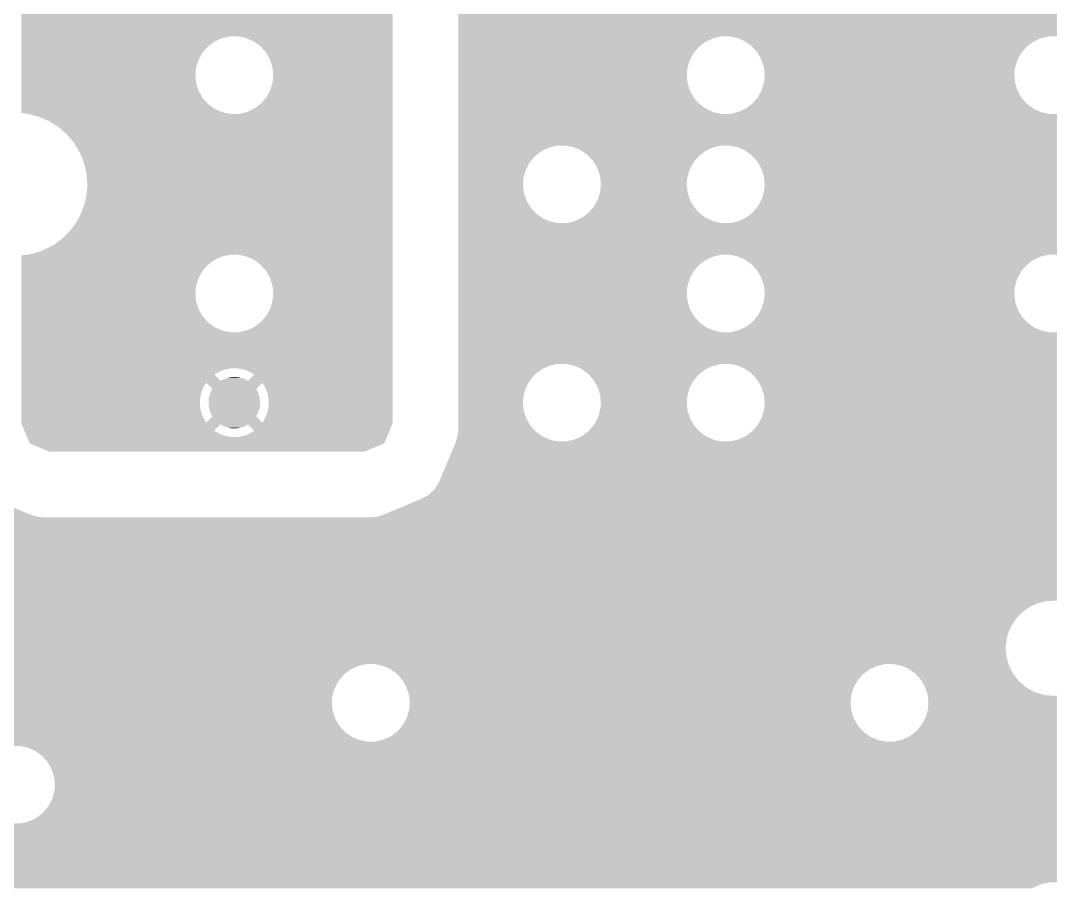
# Model space of a CAD drawing. Extents: x 295 to 953, y 10 to 290.
# Drawn here: x 799.03 to 830.17, y 112.14 to 138.39 of the extents above; entities that cross this region are included whole.
import ezdxf

# ---------------------------------------------------------------- set-up
doc = ezdxf.new("R2010")
doc.units = 0
doc.header["$LTSCALE"] = 5
doc.header["$MEASUREMENT"] = 0
doc.layers.add('PWR1', color=7, linetype='CONTINUOUS')

msp = doc.modelspace()

# ---------------------------------------------------------------- linework, layer by layer
at = {"layer": 'PWR1'}
for points in [[(812.265, 137.917), (812.265, 139.005), (833.398, 137.917), (833.398, 139.005)], [(799.057, 137.917), (799.057, 138.871), (810.284, 137.917), (810.284, 138.871)], [(799.057, 137.913), (799.057, 137.917), (805.35, 137.913), (805.6, 137.917)], [(799.057, 137.856), (799.057, 137.913), (805.108, 137.856), (805.35, 137.913)], [(799.057, 137.749), (799.057, 137.856), (804.882, 137.749), (805.108, 137.856)], [(799.057, 137.598), (799.057, 137.749), (804.685, 137.598), (804.882, 137.749)], [(805.844, 137.869), (805.6, 137.917), (810.284, 137.869), (810.284, 137.917)], [(806.073, 137.771), (805.844, 137.869), (810.284, 137.771), (810.284, 137.869)], [(806.276, 137.626), (806.073, 137.771), (810.284, 137.626), (810.284, 137.771)], [(812.265, 137.913), (812.265, 137.917), (820.209, 137.913), (820.459, 137.917)], [(812.265, 137.856), (812.265, 137.913), (819.967, 137.856), (820.209, 137.913)], [(812.265, 137.749), (812.265, 137.856), (819.741, 137.749), (819.967, 137.856)], [(812.265, 137.598), (812.265, 137.749), (819.544, 137.598), (819.741, 137.749)], [(820.481, 137.913), (820.459, 137.917), (830.115, 137.913), (830.365, 137.917)], [(820.703, 137.869), (820.481, 137.913), (829.929, 137.869), (830.115, 137.913)], [(820.733, 137.856), (820.703, 137.869), (829.873, 137.856), (829.929, 137.869)], [(820.932, 137.771), (820.733, 137.856), (829.692, 137.771), (829.873, 137.856)], [(820.962, 137.749), (820.932, 137.771), (829.647, 137.749), (829.692, 137.771)], [(821.135, 137.626), (820.962, 137.749), (829.486, 137.626), (829.647, 137.749)], [(799.057, 137.408), (799.057, 137.598), (804.523, 137.408), (804.685, 137.598)], [(799.057, 137.189), (799.057, 137.408), (804.405, 137.189), (804.523, 137.408)], [(806.445, 137.442), (806.276, 137.626), (810.284, 137.442), (810.284, 137.626)], [(806.57, 137.227), (806.445, 137.442), (810.284, 137.227), (810.284, 137.442)], [(812.265, 137.408), (812.265, 137.598), (819.382, 137.408), (819.544, 137.598)], [(812.265, 137.189), (812.265, 137.408), (819.264, 137.189), (819.382, 137.408)], [(821.161, 137.598), (821.135, 137.626), (829.45, 137.598), (829.486, 137.626)], [(821.304, 137.442), (821.161, 137.598), (829.317, 137.442), (829.45, 137.598)], [(821.323, 137.408), (821.304, 137.442), (829.288, 137.408), (829.317, 137.442)], [(821.429, 137.227), (821.323, 137.408), (829.19, 137.227), (829.288, 137.408)], [(799.057, 136.95), (799.057, 137.189), (804.335, 136.95), (804.405, 137.189)], [(806.648, 136.991), (806.57, 137.227), (810.284, 136.991), (810.284, 137.227)], [(812.265, 136.95), (812.265, 137.189), (819.194, 136.95), (819.264, 137.189)], [(821.442, 137.189), (821.429, 137.227), (829.17, 137.189), (829.19, 137.227)], [(821.507, 136.991), (821.442, 137.189), (829.112, 136.991), (829.17, 137.189)], [(799.057, 136.743), (799.057, 136.95), (804.317, 136.743), (804.335, 136.95)], [(799.057, 136.495), (799.057, 136.743), (804.343, 136.495), (804.317, 136.743)], [(806.675, 136.743), (806.648, 136.991), (810.284, 136.743), (810.284, 136.991)], [(806.656, 136.536), (806.675, 136.743), (810.284, 136.536), (810.284, 136.743)], [(812.265, 136.743), (812.265, 136.95), (819.176, 136.743), (819.194, 136.95)], [(812.265, 136.495), (812.265, 136.743), (819.202, 136.495), (819.176, 136.743)], [(821.512, 136.95), (821.507, 136.991), (829.1, 136.95), (829.112, 136.991)], [(821.534, 136.743), (821.512, 136.95), (829.082, 136.743), (829.1, 136.95)], [(821.515, 136.536), (821.534, 136.743), (829.104, 136.536), (829.082, 136.743)], [(799.057, 136.258), (799.057, 136.495), (804.421, 136.258), (804.343, 136.495)], [(806.587, 136.297), (806.656, 136.536), (810.284, 136.297), (810.284, 136.536)], [(812.265, 136.258), (812.265, 136.495), (819.28, 136.258), (819.202, 136.495)], [(821.446, 136.297), (821.503, 136.495), (829.174, 136.297), (829.108, 136.495)], [(821.503, 136.495), (821.515, 136.536), (829.108, 136.495), (829.104, 136.536)], [(799.057, 136.043), (799.057, 136.258), (804.547, 136.043), (804.421, 136.258)], [(806.469, 136.077), (806.587, 136.297), (810.284, 136.077), (810.284, 136.297)], [(812.265, 136.043), (812.265, 136.258), (819.406, 136.043), (819.28, 136.258)], [(821.328, 136.077), (821.425, 136.258), (829.292, 136.077), (829.186, 136.258)], [(821.425, 136.258), (821.446, 136.297), (829.186, 136.258), (829.174, 136.297)], [(799.057, 135.859), (799.057, 136.043), (804.715, 135.859), (804.547, 136.043)], [(799.057, 135.715), (799.057, 135.859), (804.918, 135.715), (804.715, 135.859)], [(806.109, 135.736), (806.307, 135.888), (810.284, 135.736), (810.284, 135.888)], [(806.307, 135.888), (806.469, 136.077), (810.284, 135.888), (810.284, 136.077)], [(812.265, 135.859), (812.265, 136.043), (819.574, 135.859), (819.406, 136.043)], [(812.265, 135.715), (812.265, 135.859), (819.777, 135.715), (819.574, 135.859)], [(820.968, 135.736), (821.129, 135.859), (829.654, 135.736), (829.48, 135.859)], [(821.129, 135.859), (821.166, 135.888), (829.48, 135.859), (829.454, 135.888)], [(821.166, 135.888), (821.299, 136.043), (829.454, 135.888), (829.312, 136.043)], [(821.299, 136.043), (821.328, 136.077), (829.312, 136.043), (829.292, 136.077)], [(799.057, 135.617), (799.057, 135.715), (805.147, 135.617), (804.918, 135.715)], [(799.057, 135.594), (799.057, 135.617), (805.26, 135.594), (805.147, 135.617)], [(799.242, 135.572), (799.057, 135.594), (805.376, 135.572), (805.263, 135.594)], [(799.057, 135.594), (799.057, 135.594), (805.263, 135.594), (805.26, 135.594)], [(799.255, 135.569), (799.242, 135.572), (805.392, 135.569), (805.376, 135.572)], [(799.569, 135.491), (799.255, 135.569), (810.284, 135.491), (810.284, 135.569)], [(799.881, 135.361), (799.569, 135.491), (810.284, 135.361), (810.284, 135.491)], [(805.392, 135.569), (805.641, 135.573), (810.284, 135.569), (810.284, 135.573)], [(805.641, 135.573), (805.884, 135.63), (810.284, 135.573), (810.284, 135.63)], [(805.884, 135.63), (806.109, 135.736), (810.284, 135.63), (810.284, 135.736)], [(812.265, 135.617), (812.265, 135.715), (820.006, 135.617), (819.777, 135.715)], [(812.265, 135.569), (812.265, 135.617), (820.251, 135.569), (820.006, 135.617)], [(812.265, 134.615), (812.265, 135.569), (833.398, 134.615), (833.398, 135.569)], [(820.251, 135.569), (820.5, 135.573), (830.157, 135.569), (830.135, 135.573)], [(820.5, 135.573), (820.687, 135.617), (830.135, 135.573), (829.912, 135.617)], [(820.687, 135.617), (820.743, 135.63), (829.912, 135.617), (829.882, 135.63)], [(820.743, 135.63), (820.923, 135.715), (829.882, 135.63), (829.683, 135.715)], [(820.923, 135.715), (820.968, 135.736), (829.683, 135.715), (829.654, 135.736)], [(830.157, 135.569), (830.406, 135.573), (833.398, 135.569), (833.398, 135.573)], [(800.168, 135.183), (799.881, 135.361), (810.284, 135.183), (810.284, 135.361)], [(800.424, 134.963), (800.168, 135.183), (810.284, 134.963), (810.284, 135.183)], [(800.642, 134.706), (800.424, 134.963), (810.284, 134.706), (810.284, 134.963)], [(800.818, 134.418), (800.642, 134.706), (810.284, 134.418), (810.284, 134.706)], [(812.265, 134.611), (812.265, 134.615), (815.256, 134.611), (815.506, 134.615)], [(812.265, 134.554), (812.265, 134.611), (815.014, 134.554), (815.256, 134.611)], [(812.265, 134.447), (812.265, 134.554), (814.788, 134.447), (815.014, 134.554)], [(815.528, 134.611), (815.506, 134.615), (820.209, 134.611), (820.459, 134.615)], [(815.75, 134.567), (815.528, 134.611), (820.023, 134.567), (820.209, 134.611)], [(815.78, 134.554), (815.75, 134.567), (819.967, 134.554), (820.023, 134.567)], [(815.979, 134.469), (815.78, 134.554), (819.786, 134.469), (819.967, 134.554)], [(820.703, 134.567), (820.459, 134.615), (833.398, 134.567), (833.398, 134.615)], [(820.932, 134.469), (820.703, 134.567), (833.398, 134.469), (833.398, 134.567)], [(800.946, 134.106), (800.818, 134.418), (810.284, 134.106), (810.284, 134.418)], [(812.265, 134.296), (812.265, 134.447), (814.591, 134.296), (814.788, 134.447)], [(812.265, 134.106), (812.265, 134.296), (814.429, 134.106), (814.591, 134.296)], [(816.009, 134.447), (815.979, 134.469), (819.741, 134.447), (819.786, 134.469)], [(816.182, 134.324), (816.009, 134.447), (819.58, 134.324), (819.741, 134.447)], [(816.208, 134.296), (816.182, 134.324), (819.544, 134.296), (819.58, 134.324)], [(816.351, 134.14), (816.208, 134.296), (819.411, 134.14), (819.544, 134.296)], [(821.135, 134.324), (820.932, 134.469), (833.398, 134.324), (833.398, 134.469)], [(821.304, 134.14), (821.135, 134.324), (833.398, 134.14), (833.398, 134.324)], [(801.025, 133.777), (800.946, 134.106), (810.284, 133.777), (810.284, 134.106)], [(812.265, 133.887), (812.265, 134.106), (814.311, 133.887), (814.429, 134.106)], [(816.37, 134.106), (816.351, 134.14), (819.382, 134.106), (819.411, 134.14)], [(816.476, 133.925), (816.37, 134.106), (819.284, 133.925), (819.382, 134.106)], [(816.489, 133.887), (816.476, 133.925), (819.264, 133.887), (819.284, 133.925)], [(821.429, 133.925), (821.304, 134.14), (833.398, 133.925), (833.398, 134.14)], [(821.507, 133.689), (821.429, 133.925), (833.398, 133.689), (833.398, 133.925)], [(801.051, 133.441), (801.025, 133.777), (810.284, 133.441), (810.284, 133.777)], [(812.265, 133.648), (812.265, 133.887), (814.241, 133.648), (814.311, 133.887)], [(812.265, 133.441), (812.265, 133.648), (814.223, 133.441), (814.241, 133.648)], [(816.554, 133.689), (816.489, 133.887), (819.206, 133.689), (819.264, 133.887)], [(816.559, 133.648), (816.554, 133.689), (819.194, 133.648), (819.206, 133.689)], [(816.581, 133.441), (816.559, 133.648), (819.176, 133.441), (819.194, 133.648)], [(821.534, 133.441), (821.507, 133.689), (833.398, 133.441), (833.398, 133.689)], [(801.043, 133.255), (801.051, 133.441), (810.284, 133.255), (810.284, 133.441)], [(812.265, 133.193), (812.265, 133.441), (814.249, 133.193), (814.223, 133.441)], [(816.562, 133.234), (816.581, 133.441), (819.198, 133.234), (819.176, 133.441)], [(821.515, 133.234), (821.534, 133.441), (833.398, 133.234), (833.398, 133.441)], [(800.988, 132.922), (801.043, 133.255), (810.284, 132.922), (810.284, 133.255)], [(812.265, 132.956), (812.265, 133.193), (814.327, 132.956), (814.249, 133.193)], [(816.472, 132.956), (816.493, 132.995), (819.28, 132.956), (819.268, 132.995)], [(816.493, 132.995), (816.55, 133.193), (819.268, 132.995), (819.202, 133.193)], [(816.55, 133.193), (816.562, 133.234), (819.202, 133.193), (819.198, 133.234)], [(821.328, 132.775), (821.446, 132.995), (833.398, 132.775), (833.398, 132.995)], [(821.446, 132.995), (821.515, 133.234), (833.398, 132.995), (833.398, 133.234)], [(800.882, 132.602), (800.988, 132.922), (810.284, 132.602), (810.284, 132.922)], [(812.265, 132.741), (812.265, 132.956), (814.453, 132.741), (814.327, 132.956)], [(812.265, 132.557), (812.265, 132.741), (814.621, 132.557), (814.453, 132.741)], [(816.213, 132.586), (816.346, 132.741), (819.548, 132.586), (819.406, 132.741)], [(816.346, 132.741), (816.375, 132.775), (819.406, 132.741), (819.386, 132.775)], [(816.375, 132.775), (816.472, 132.956), (819.386, 132.775), (819.28, 132.956)], [(821.166, 132.586), (821.328, 132.775), (833.398, 132.586), (833.398, 132.775)], [(800.727, 132.302), (800.882, 132.602), (810.284, 132.302), (810.284, 132.602)], [(812.265, 132.413), (812.265, 132.557), (814.824, 132.413), (814.621, 132.557)], [(812.265, 132.315), (812.265, 132.413), (815.053, 132.315), (814.824, 132.413)], [(815.79, 132.328), (815.97, 132.413), (819.976, 132.328), (819.777, 132.413)], [(815.97, 132.413), (816.015, 132.434), (819.777, 132.413), (819.748, 132.434)], [(816.015, 132.434), (816.176, 132.557), (819.748, 132.434), (819.574, 132.557)], [(816.176, 132.557), (816.213, 132.586), (819.574, 132.557), (819.548, 132.586)], [(820.743, 132.328), (820.968, 132.434), (833.398, 132.328), (833.398, 132.434)], [(820.968, 132.434), (821.166, 132.586), (833.398, 132.434), (833.398, 132.586)], [(800.287, 131.793), (800.527, 132.03), (810.284, 131.793), (810.284, 132.03)], [(800.527, 132.03), (800.727, 132.302), (810.284, 132.03), (810.284, 132.302)], [(812.265, 132.267), (812.265, 132.315), (815.298, 132.267), (815.053, 132.315)], [(812.265, 131.313), (812.265, 132.267), (833.398, 131.313), (833.398, 132.267)], [(815.298, 132.267), (815.547, 132.271), (820.251, 132.267), (820.229, 132.271)], [(815.547, 132.271), (815.734, 132.315), (820.229, 132.271), (820.006, 132.315)], [(815.734, 132.315), (815.79, 132.328), (820.006, 132.315), (819.976, 132.328)], [(820.251, 132.267), (820.5, 132.271), (833.398, 132.267), (833.398, 132.271)], [(820.5, 132.271), (820.743, 132.328), (833.398, 132.271), (833.398, 132.328)], [(800.013, 131.595), (800.287, 131.793), (810.284, 131.595), (810.284, 131.793)], [(799.391, 131.34), (799.712, 131.443), (810.284, 131.34), (810.284, 131.443)], [(799.712, 131.443), (800.013, 131.595), (810.284, 131.443), (810.284, 131.595)], [(799.057, 131.288), (799.191, 131.309), (805.261, 131.288), (805.35, 131.309)], [(799.057, 131.287), (799.057, 131.288), (805.259, 131.287), (805.261, 131.288)], [(799.057, 131.252), (799.057, 131.287), (805.108, 131.252), (805.259, 131.287)], [(799.057, 131.145), (799.057, 131.252), (804.882, 131.145), (805.108, 131.252)], [(799.057, 130.994), (799.057, 131.145), (804.685, 130.994), (804.882, 131.145)], [(799.191, 131.309), (799.22, 131.313), (805.35, 131.309), (805.6, 131.313)], [(799.22, 131.313), (799.391, 131.34), (810.284, 131.313), (810.284, 131.34)], [(805.844, 131.265), (805.6, 131.313), (810.284, 131.265), (810.284, 131.313)], [(806.073, 131.167), (805.844, 131.265), (810.284, 131.167), (810.284, 131.265)], [(806.276, 131.022), (806.073, 131.167), (810.284, 131.022), (810.284, 131.167)], [(812.265, 131.309), (812.265, 131.313), (820.209, 131.309), (820.459, 131.313)], [(812.265, 131.252), (812.265, 131.309), (819.967, 131.252), (820.209, 131.309)], [(812.265, 131.145), (812.265, 131.252), (819.741, 131.145), (819.967, 131.252)], [(812.265, 130.994), (812.265, 131.145), (819.544, 130.994), (819.741, 131.145)], [(820.481, 131.309), (820.459, 131.313), (830.115, 131.309), (830.365, 131.313)], [(820.703, 131.265), (820.481, 131.309), (829.929, 131.265), (830.115, 131.309)], [(820.733, 131.252), (820.703, 131.265), (829.873, 131.252), (829.929, 131.265)], [(820.932, 131.167), (820.733, 131.252), (829.692, 131.167), (829.873, 131.252)], [(820.962, 131.145), (820.932, 131.167), (829.647, 131.145), (829.692, 131.167)], [(821.135, 131.022), (820.962, 131.145), (829.486, 131.022), (829.647, 131.145)], [(799.057, 130.804), (799.057, 130.994), (804.523, 130.804), (804.685, 130.994)], [(799.057, 130.585), (799.057, 130.804), (804.405, 130.585), (804.523, 130.804)], [(806.445, 130.838), (806.276, 131.022), (810.284, 130.838), (810.284, 131.022)], [(806.57, 130.623), (806.445, 130.838), (810.284, 130.623), (810.284, 130.838)], [(812.265, 130.804), (812.265, 130.994), (819.382, 130.804), (819.544, 130.994)], [(812.265, 130.585), (812.265, 130.804), (819.264, 130.585), (819.382, 130.804)], [(821.161, 130.994), (821.135, 131.022), (829.45, 130.994), (829.486, 131.022)], [(821.304, 130.838), (821.161, 130.994), (829.317, 130.838), (829.45, 130.994)], [(821.323, 130.804), (821.304, 130.838), (829.288, 130.804), (829.317, 130.838)], [(821.429, 130.623), (821.323, 130.804), (829.19, 130.623), (829.288, 130.804)], [(799.057, 130.346), (799.057, 130.585), (804.335, 130.346), (804.405, 130.585)], [(806.648, 130.387), (806.57, 130.623), (810.284, 130.387), (810.284, 130.623)], [(812.265, 130.346), (812.265, 130.585), (819.194, 130.346), (819.264, 130.585)], [(821.442, 130.585), (821.429, 130.623), (829.17, 130.585), (829.19, 130.623)], [(821.507, 130.387), (821.442, 130.585), (829.112, 130.387), (829.17, 130.585)], [(799.057, 130.139), (799.057, 130.346), (804.317, 130.139), (804.335, 130.346)], [(806.675, 130.139), (806.648, 130.387), (810.284, 130.139), (810.284, 130.387)], [(812.265, 130.139), (812.265, 130.346), (819.176, 130.139), (819.194, 130.346)], [(821.512, 130.346), (821.507, 130.387), (829.1, 130.346), (829.112, 130.387)], [(821.534, 130.139), (821.512, 130.346), (829.082, 130.139), (829.1, 130.346)], [(799.057, 129.891), (799.057, 130.139), (804.343, 129.891), (804.317, 130.139)], [(799.057, 129.654), (799.057, 129.891), (804.421, 129.654), (804.343, 129.891)], [(806.587, 129.693), (806.656, 129.932), (810.284, 129.693), (810.284, 129.932)], [(806.656, 129.932), (806.675, 130.139), (810.284, 129.932), (810.284, 130.139)], [(812.265, 129.891), (812.265, 130.139), (819.202, 129.891), (819.176, 130.139)], [(812.265, 129.654), (812.265, 129.891), (819.28, 129.654), (819.202, 129.891)], [(821.446, 129.693), (821.503, 129.891), (829.174, 129.693), (829.108, 129.891)], [(821.503, 129.891), (821.515, 129.932), (829.108, 129.891), (829.104, 129.932)], [(821.515, 129.932), (821.534, 130.139), (829.104, 129.932), (829.082, 130.139)], [(799.057, 129.439), (799.057, 129.654), (804.547, 129.439), (804.421, 129.654)], [(806.469, 129.473), (806.587, 129.693), (810.284, 129.473), (810.284, 129.693)], [(812.265, 129.439), (812.265, 129.654), (819.406, 129.439), (819.28, 129.654)], [(821.328, 129.473), (821.425, 129.654), (829.292, 129.473), (829.186, 129.654)], [(821.425, 129.654), (821.446, 129.693), (829.186, 129.654), (829.174, 129.693)], [(799.057, 129.255), (799.057, 129.439), (804.715, 129.255), (804.547, 129.439)], [(799.057, 129.111), (799.057, 129.255), (804.918, 129.111), (804.715, 129.255)], [(806.109, 129.132), (806.307, 129.284), (810.284, 129.132), (810.284, 129.284)], [(806.307, 129.284), (806.469, 129.473), (810.284, 129.284), (810.284, 129.473)], [(812.265, 129.255), (812.265, 129.439), (819.574, 129.255), (819.406, 129.439)], [(812.265, 129.111), (812.265, 129.255), (819.777, 129.111), (819.574, 129.255)], [(820.968, 129.132), (821.129, 129.255), (829.654, 129.132), (829.48, 129.255)], [(821.129, 129.255), (821.166, 129.284), (829.48, 129.255), (829.454, 129.284)], [(821.166, 129.284), (821.299, 129.439), (829.454, 129.284), (829.312, 129.439)], [(821.299, 129.439), (821.328, 129.473), (829.312, 129.439), (829.292, 129.473)], [(799.057, 129.013), (799.057, 129.111), (805.147, 129.013), (804.918, 129.111)], [(799.057, 128.965), (799.057, 129.013), (805.392, 128.965), (805.147, 129.013)], [(799.057, 127.877), (799.057, 128.965), (810.284, 127.877), (810.284, 128.965)], [(805.392, 128.965), (805.641, 128.969), (810.284, 128.965), (810.284, 128.969)], [(805.641, 128.969), (805.884, 129.026), (810.284, 128.969), (810.284, 129.026)], [(805.884, 129.026), (806.109, 129.132), (810.284, 129.026), (810.284, 129.132)], [(812.265, 129.013), (812.265, 129.111), (820.006, 129.013), (819.777, 129.111)], [(812.265, 128.965), (812.265, 129.013), (820.251, 128.965), (820.006, 129.013)], [(812.265, 128.011), (812.265, 128.965), (833.398, 128.011), (833.398, 128.965)], [(820.251, 128.965), (820.5, 128.969), (830.157, 128.965), (830.135, 128.969)], [(820.5, 128.969), (820.687, 129.013), (830.135, 128.969), (829.912, 129.013)], [(820.687, 129.013), (820.743, 129.026), (829.912, 129.013), (829.882, 129.026)], [(820.743, 129.026), (820.923, 129.111), (829.882, 129.026), (829.683, 129.111)], [(820.923, 129.111), (820.968, 129.132), (829.683, 129.111), (829.654, 129.132)], [(830.157, 128.965), (830.406, 128.969), (833.398, 128.965), (833.398, 128.969)], [(812.265, 128.007), (812.265, 128.011), (815.256, 128.007), (815.506, 128.011)], [(812.265, 127.95), (812.265, 128.007), (815.014, 127.95), (815.256, 128.007)], [(815.528, 128.007), (815.506, 128.011), (820.209, 128.007), (820.459, 128.011)], [(815.75, 127.963), (815.528, 128.007), (820.023, 127.963), (820.209, 128.007)], [(820.703, 127.963), (820.459, 128.011), (833.398, 127.963), (833.398, 128.011)], [(799.057, 127.872), (799.057, 127.877), (805.399, 127.872), (805.473, 127.877)], [(799.057, 127.863), (799.057, 127.872), (805.326, 127.863), (805.399, 127.872)], [(799.057, 127.848), (799.057, 127.863), (805.253, 127.848), (805.326, 127.863)], [(799.057, 127.828), (799.057, 127.848), (805.181, 127.828), (805.253, 127.848)], [(799.057, 127.803), (799.057, 127.828), (805.112, 127.803), (805.181, 127.828)], [(799.057, 127.774), (799.057, 127.803), (805.044, 127.774), (805.112, 127.803)], [(799.057, 127.739), (799.057, 127.774), (804.978, 127.739), (805.044, 127.774)], [(799.057, 127.7), (799.057, 127.739), (804.915, 127.7), (804.978, 127.739)], [(799.057, 127.684), (799.057, 127.7), (804.892, 127.684), (804.915, 127.7)], [(799.057, 127.496), (799.057, 127.684), (805.08, 127.496), (804.892, 127.684)], [(805.547, 127.876), (805.473, 127.877), (810.284, 127.876), (810.284, 127.877)], [(805.621, 127.869), (805.547, 127.876), (810.284, 127.869), (810.284, 127.876)], [(805.694, 127.858), (805.621, 127.869), (810.284, 127.858), (810.284, 127.869)], [(805.766, 127.841), (805.694, 127.858), (810.284, 127.841), (810.284, 127.858)], [(805.837, 127.819), (805.766, 127.841), (810.284, 127.819), (810.284, 127.841)], [(805.906, 127.792), (805.837, 127.819), (810.284, 127.792), (810.284, 127.819)], [(805.973, 127.761), (805.906, 127.792), (810.284, 127.761), (810.284, 127.792)], [(805.912, 127.496), (806.1, 127.684), (810.284, 127.496), (810.284, 127.684)], [(806.038, 127.724), (805.973, 127.761), (810.284, 127.724), (810.284, 127.761)], [(806.1, 127.684), (806.038, 127.724), (810.284, 127.684), (810.284, 127.724)], [(812.265, 127.843), (812.265, 127.95), (814.788, 127.843), (815.014, 127.95)], [(812.265, 127.692), (812.265, 127.843), (814.591, 127.692), (814.788, 127.843)], [(812.265, 127.502), (812.265, 127.692), (814.429, 127.502), (814.591, 127.692)], [(815.78, 127.95), (815.75, 127.963), (819.967, 127.95), (820.023, 127.963)], [(815.979, 127.865), (815.78, 127.95), (819.786, 127.865), (819.967, 127.95)], [(816.009, 127.843), (815.979, 127.865), (819.741, 127.843), (819.786, 127.865)], [(816.182, 127.72), (816.009, 127.843), (819.58, 127.72), (819.741, 127.843)], [(816.208, 127.692), (816.182, 127.72), (819.544, 127.692), (819.58, 127.72)], [(816.351, 127.536), (816.208, 127.692), (819.411, 127.536), (819.544, 127.692)], [(820.932, 127.865), (820.703, 127.963), (833.398, 127.865), (833.398, 127.963)], [(821.135, 127.72), (820.932, 127.865), (833.398, 127.72), (833.398, 127.865)], [(821.304, 127.536), (821.135, 127.72), (833.398, 127.536), (833.398, 127.72)], [(799.057, 127.441), (799.057, 127.496), (810.284, 127.441), (810.284, 127.496)], [(799.057, 127.379), (799.057, 127.441), (804.608, 127.379), (804.649, 127.441)], [(799.057, 127.314), (799.057, 127.379), (804.572, 127.314), (804.608, 127.379)], [(804.837, 127.253), (804.649, 127.441), (806.155, 127.253), (806.343, 127.441)], [(805.08, 127.496), (805.117, 127.518), (805.912, 127.496), (805.873, 127.518)], [(805.117, 127.518), (805.137, 127.528), (805.873, 127.518), (805.856, 127.528)], [(805.137, 127.528), (805.175, 127.547), (805.856, 127.528), (805.816, 127.547)], [(805.175, 127.547), (805.195, 127.555), (805.816, 127.547), (805.798, 127.555)], [(805.195, 127.555), (805.234, 127.571), (805.798, 127.555), (805.756, 127.571)], [(805.234, 127.571), (805.255, 127.577), (805.756, 127.571), (805.738, 127.577)], [(805.255, 127.577), (805.295, 127.59), (805.738, 127.577), (805.694, 127.59)], [(805.295, 127.59), (805.318, 127.595), (805.694, 127.59), (805.676, 127.595)], [(805.318, 127.595), (805.358, 127.604), (805.676, 127.595), (805.631, 127.604)], [(805.358, 127.604), (805.382, 127.607), (805.631, 127.604), (805.613, 127.607)], [(805.382, 127.607), (805.421, 127.613), (805.613, 127.607), (805.565, 127.613)], [(805.421, 127.613), (805.453, 127.614), (805.565, 127.613), (805.55, 127.614)], [(805.453, 127.614), (805.485, 127.616), (805.55, 127.614), (805.485, 127.616)], [(806.371, 127.398), (806.343, 127.441), (810.284, 127.398), (810.284, 127.441)], [(806.409, 127.334), (806.371, 127.398), (810.284, 127.334), (810.284, 127.398)], [(812.265, 127.283), (812.265, 127.502), (814.311, 127.283), (814.429, 127.502)], [(816.37, 127.502), (816.351, 127.536), (819.382, 127.502), (819.411, 127.536)], [(816.476, 127.321), (816.37, 127.502), (819.284, 127.321), (819.382, 127.502)], [(821.429, 127.321), (821.304, 127.536), (833.398, 127.321), (833.398, 127.536)], [(799.057, 127.247), (799.057, 127.314), (804.54, 127.247), (804.572, 127.314)], [(799.057, 127.178), (799.057, 127.247), (804.513, 127.178), (804.54, 127.247)], [(799.057, 127.107), (799.057, 127.178), (804.491, 127.107), (804.513, 127.178)], [(799.057, 127.035), (799.057, 127.107), (804.475, 127.035), (804.491, 127.107)], [(804.741, 127.027), (804.755, 127.079), (806.251, 127.027), (806.236, 127.079)], [(804.755, 127.079), (804.759, 127.089), (806.236, 127.079), (806.233, 127.089)], [(804.759, 127.089), (804.778, 127.139), (806.233, 127.089), (806.214, 127.139)], [(804.778, 127.139), (804.782, 127.149), (806.214, 127.139), (806.21, 127.149)], [(804.782, 127.149), (804.805, 127.197), (806.21, 127.149), (806.186, 127.197)], [(804.805, 127.197), (804.81, 127.206), (806.186, 127.197), (806.182, 127.206)], [(804.81, 127.206), (804.837, 127.253), (806.182, 127.206), (806.155, 127.253)], [(806.442, 127.268), (806.409, 127.334), (810.284, 127.268), (810.284, 127.334)], [(806.471, 127.2), (806.442, 127.268), (810.284, 127.2), (810.284, 127.268)], [(806.494, 127.129), (806.471, 127.2), (810.284, 127.129), (810.284, 127.2)], [(806.512, 127.058), (806.494, 127.129), (810.284, 127.058), (810.284, 127.129)], [(806.525, 126.985), (806.512, 127.058), (810.284, 126.985), (810.284, 127.058)], [(812.265, 127.044), (812.265, 127.283), (814.241, 127.044), (814.311, 127.283)], [(816.489, 127.283), (816.476, 127.321), (819.264, 127.283), (819.284, 127.321)], [(816.554, 127.085), (816.489, 127.283), (819.206, 127.085), (819.264, 127.283)], [(816.559, 127.044), (816.554, 127.085), (819.194, 127.044), (819.206, 127.085)], [(821.507, 127.085), (821.429, 127.321), (833.398, 127.085), (833.398, 127.321)], [(821.534, 126.837), (821.507, 127.085), (833.398, 126.837), (833.398, 127.085)], [(799.057, 126.962), (799.057, 127.035), (804.463, 126.962), (804.475, 127.035)], [(799.057, 126.888), (799.057, 126.962), (804.457, 126.888), (804.463, 126.962)], [(799.057, 126.814), (799.057, 126.888), (804.456, 126.814), (804.457, 126.888)], [(799.057, 126.74), (799.057, 126.814), (804.46, 126.74), (804.456, 126.814)], [(799.057, 126.667), (799.057, 126.74), (804.47, 126.667), (804.46, 126.74)], [(804.717, 126.837), (804.718, 126.891), (806.275, 126.837), (806.273, 126.891)], [(804.719, 126.783), (804.717, 126.837), (806.273, 126.783), (806.275, 126.837)], [(804.718, 126.891), (804.72, 126.901), (806.273, 126.891), (806.272, 126.901)], [(804.719, 126.773), (804.719, 126.783), (806.272, 126.773), (806.273, 126.783)], [(804.726, 126.719), (804.719, 126.773), (806.266, 126.719), (806.272, 126.773)], [(804.72, 126.901), (804.725, 126.954), (806.272, 126.901), (806.266, 126.954)], [(804.725, 126.954), (804.727, 126.965), (806.266, 126.954), (806.265, 126.965)], [(804.727, 126.965), (804.738, 127.017), (806.265, 126.965), (806.253, 127.017)], [(804.738, 127.017), (804.741, 127.027), (806.253, 127.017), (806.251, 127.027)], [(806.533, 126.911), (806.525, 126.985), (810.284, 126.911), (810.284, 126.985)], [(806.528, 126.712), (806.535, 126.785), (810.284, 126.712), (810.284, 126.785)], [(806.536, 126.837), (806.533, 126.911), (810.284, 126.837), (810.284, 126.911)], [(806.535, 126.785), (806.536, 126.837), (810.284, 126.785), (810.284, 126.837)], [(812.265, 126.837), (812.265, 127.044), (814.223, 126.837), (814.241, 127.044)], [(812.265, 126.589), (812.265, 126.837), (814.249, 126.589), (814.223, 126.837)], [(816.581, 126.837), (816.559, 127.044), (819.176, 126.837), (819.194, 127.044)], [(816.562, 126.63), (816.581, 126.837), (819.198, 126.63), (819.176, 126.837)], [(821.515, 126.63), (821.534, 126.837), (833.398, 126.63), (833.398, 126.837)], [(799.057, 126.594), (799.057, 126.667), (804.484, 126.594), (804.47, 126.667)], [(799.057, 126.523), (799.057, 126.594), (804.504, 126.523), (804.484, 126.594)], [(799.057, 126.453), (799.057, 126.523), (804.529, 126.453), (804.504, 126.523)], [(799.057, 126.385), (799.057, 126.453), (804.559, 126.385), (804.529, 126.453)], [(804.727, 126.709), (804.726, 126.719), (806.264, 126.709), (806.266, 126.719)], [(804.738, 126.656), (804.727, 126.709), (806.254, 126.656), (806.264, 126.709)], [(804.74, 126.646), (804.738, 126.656), (806.251, 126.646), (806.254, 126.656)], [(804.756, 126.595), (804.74, 126.646), (806.236, 126.595), (806.251, 126.646)], [(804.758, 126.585), (804.756, 126.595), (806.233, 126.585), (806.236, 126.595)], [(804.778, 126.534), (804.758, 126.585), (806.214, 126.534), (806.233, 126.585)], [(804.782, 126.525), (804.778, 126.534), (806.21, 126.525), (806.214, 126.534)], [(804.805, 126.476), (804.782, 126.525), (806.187, 126.476), (806.21, 126.525)], [(804.81, 126.467), (804.805, 126.476), (806.181, 126.467), (806.187, 126.476)], [(804.837, 126.421), (804.81, 126.467), (806.155, 126.421), (806.181, 126.467)], [(806.42, 126.359), (806.451, 126.426), (810.284, 126.359), (810.284, 126.426)], [(806.451, 126.426), (806.478, 126.495), (810.284, 126.426), (810.284, 126.495)], [(806.478, 126.495), (806.5, 126.566), (810.284, 126.495), (810.284, 126.566)], [(806.5, 126.566), (806.517, 126.638), (810.284, 126.566), (810.284, 126.638)], [(806.517, 126.638), (806.528, 126.712), (810.284, 126.638), (810.284, 126.712)], [(812.265, 126.352), (812.265, 126.589), (814.327, 126.352), (814.249, 126.589)], [(816.493, 126.391), (816.55, 126.589), (819.268, 126.391), (819.202, 126.589)], [(816.55, 126.589), (816.562, 126.63), (819.202, 126.589), (819.198, 126.63)], [(821.446, 126.391), (821.515, 126.63), (833.398, 126.391), (833.398, 126.63)], [(799.057, 126.319), (799.057, 126.385), (804.594, 126.319), (804.559, 126.385)], [(799.057, 126.256), (799.057, 126.319), (804.633, 126.256), (804.594, 126.319)], [(799.057, 126.233), (799.057, 126.256), (804.649, 126.233), (804.633, 126.256)], [(799.057, 126.211), (799.057, 126.233), (810.284, 126.211), (810.284, 126.233)], [(799.057, 126.209), (799.057, 126.211), (810.283, 126.209), (810.284, 126.211)], [(799.07, 126.178), (799.057, 126.209), (810.27, 126.178), (810.283, 126.209)], [(799.148, 125.99), (799.07, 126.178), (804.892, 125.99), (805.08, 126.178)], [(804.649, 126.233), (804.837, 126.421), (806.343, 126.233), (806.155, 126.421)], [(805.118, 126.156), (805.08, 126.178), (805.874, 126.156), (805.912, 126.178)], [(805.135, 126.146), (805.118, 126.156), (805.855, 126.146), (805.874, 126.156)], [(805.176, 126.127), (805.135, 126.146), (805.817, 126.127), (805.855, 126.146)], [(805.193, 126.119), (805.176, 126.127), (805.797, 126.119), (805.817, 126.127)], [(805.236, 126.103), (805.193, 126.119), (805.758, 126.103), (805.797, 126.119)], [(806.1, 125.99), (805.912, 126.178), (810.191, 125.99), (810.27, 126.178)], [(806.343, 126.233), (806.383, 126.295), (810.284, 126.233), (810.284, 126.295)], [(806.383, 126.295), (806.42, 126.359), (810.284, 126.295), (810.284, 126.359)], [(812.265, 126.137), (812.265, 126.352), (814.453, 126.137), (814.327, 126.352)], [(812.265, 126.011), (812.265, 126.137), (814.568, 126.011), (814.453, 126.137)], [(816.213, 125.982), (816.346, 126.137), (819.548, 125.982), (819.406, 126.137)], [(816.346, 126.137), (816.375, 126.171), (819.406, 126.137), (819.386, 126.171)], [(816.375, 126.171), (816.472, 126.352), (819.386, 126.171), (819.28, 126.352)], [(816.472, 126.352), (816.493, 126.391), (819.28, 126.352), (819.268, 126.391)], [(821.166, 125.982), (821.328, 126.171), (833.398, 125.982), (833.398, 126.171)], [(821.328, 126.171), (821.446, 126.391), (833.398, 126.171), (833.398, 126.391)], [(799.164, 125.949), (799.148, 125.99), (804.954, 125.949), (804.892, 125.99)], [(799.18, 125.913), (799.164, 125.949), (805.018, 125.913), (804.954, 125.949)], [(799.193, 125.881), (799.18, 125.913), (805.085, 125.881), (805.018, 125.913)], [(799.204, 125.854), (799.193, 125.881), (805.154, 125.854), (805.085, 125.881)], [(799.213, 125.833), (799.204, 125.854), (805.225, 125.833), (805.154, 125.854)], [(799.22, 125.816), (799.213, 125.833), (805.297, 125.816), (805.225, 125.833)], [(799.225, 125.804), (799.22, 125.816), (805.371, 125.804), (805.297, 125.816)], [(799.227, 125.798), (799.225, 125.804), (805.444, 125.798), (805.371, 125.804)], [(805.253, 126.096), (805.236, 126.103), (805.736, 126.096), (805.758, 126.103)], [(805.297, 126.084), (805.253, 126.096), (805.696, 126.084), (805.736, 126.096)], [(805.315, 126.079), (805.297, 126.084), (805.674, 126.079), (805.696, 126.084)], [(805.361, 126.07), (805.315, 126.079), (805.634, 126.07), (805.674, 126.079)], [(805.378, 126.066), (805.361, 126.07), (805.609, 126.066), (805.634, 126.07)], [(805.427, 126.061), (805.378, 126.066), (805.57, 126.061), (805.609, 126.066)], [(805.442, 126.059), (805.427, 126.061), (805.539, 126.059), (805.57, 126.061)], [(805.506, 126.058), (805.442, 126.059), (805.506, 126.058), (805.539, 126.059)], [(805.593, 125.801), (805.666, 125.811), (810.111, 125.801), (810.115, 125.811)], [(805.666, 125.811), (805.739, 125.825), (810.115, 125.811), (810.122, 125.825)], [(805.739, 125.825), (805.81, 125.845), (810.122, 125.825), (810.13, 125.845)], [(805.81, 125.845), (805.88, 125.87), (810.13, 125.845), (810.14, 125.87)], [(805.88, 125.87), (805.948, 125.9), (810.14, 125.87), (810.153, 125.9)], [(805.948, 125.9), (806.013, 125.935), (810.153, 125.9), (810.167, 125.935)], [(806.013, 125.935), (806.076, 125.974), (810.167, 125.935), (810.184, 125.974)], [(806.076, 125.974), (806.1, 125.99), (810.184, 125.974), (810.191, 125.99)], [(812.212, 125.711), (812.24, 125.809), (815.053, 125.711), (814.824, 125.809)], [(812.24, 125.809), (812.251, 125.847), (814.824, 125.809), (814.771, 125.847)], [(812.251, 125.847), (812.26, 125.953), (814.771, 125.847), (814.621, 125.953)], [(812.26, 125.953), (812.265, 126.011), (814.621, 125.953), (814.568, 126.011)], [(815.79, 125.724), (815.97, 125.809), (819.976, 125.724), (819.777, 125.809)], [(815.97, 125.809), (816.015, 125.83), (819.777, 125.809), (819.748, 125.83)], [(816.015, 125.83), (816.176, 125.953), (819.748, 125.83), (819.574, 125.953)], [(816.176, 125.953), (816.213, 125.982), (819.574, 125.953), (819.548, 125.982)], [(820.743, 125.724), (820.968, 125.83), (833.398, 125.724), (833.398, 125.83)], [(820.968, 125.83), (821.166, 125.982), (833.398, 125.83), (833.398, 125.982)], [(799.228, 125.797), (799.227, 125.798), (805.519, 125.797), (805.444, 125.798)], [(799.307, 125.606), (799.228, 125.797), (810.029, 125.606), (810.11, 125.797)], [(799.307, 125.605), (799.307, 125.606), (810.029, 125.605), (810.029, 125.606)], [(799.916, 125.351), (799.307, 125.605), (809.424, 125.351), (810.029, 125.605)], [(805.519, 125.797), (805.593, 125.801), (810.11, 125.797), (810.111, 125.801)], [(811.699, 124.465), (812.187, 125.627), (833.398, 124.465), (833.398, 125.627)], [(812.187, 125.627), (812.198, 125.663), (833.398, 125.627), (833.398, 125.663)], [(812.198, 125.663), (812.212, 125.711), (815.298, 125.663), (815.053, 125.711)], [(815.298, 125.663), (815.547, 125.667), (820.251, 125.663), (820.229, 125.667)], [(815.547, 125.667), (815.734, 125.711), (820.229, 125.667), (820.006, 125.711)], [(815.734, 125.711), (815.79, 125.724), (820.006, 125.711), (819.976, 125.724)], [(820.251, 125.663), (820.5, 125.667), (833.398, 125.663), (833.398, 125.667)], [(820.5, 125.667), (820.743, 125.724), (833.398, 125.667), (833.398, 125.724)], [(799.916, 125.351), (799.916, 125.351), (809.423, 125.351), (809.424, 125.351)], [(811.536, 124.203), (811.664, 124.392), (833.398, 124.203), (833.398, 124.392)], [(811.664, 124.392), (811.699, 124.465), (833.398, 124.392), (833.398, 124.465)], [(731.366, 123.446), (731.366, 123.935), (799.335, 123.446), (798.166, 123.935)], [(810.007, 123.447), (811.17, 123.936), (833.398, 123.447), (833.398, 123.936)], [(811.17, 123.936), (811.368, 124.048), (833.398, 123.936), (833.398, 124.048)], [(811.368, 124.048), (811.536, 124.203), (833.398, 124.048), (833.398, 124.203)], [(731.366, 123.383), (731.366, 123.446), (799.555, 123.383), (799.335, 123.446)], [(731.366, 123.37), (731.366, 123.383), (799.717, 123.37), (799.555, 123.383)], [(731.366, 123.058), (731.366, 123.37), (833.398, 123.058), (833.398, 123.37)], [(809.623, 123.37), (809.85, 123.396), (833.398, 123.37), (833.398, 123.396)], [(809.85, 123.396), (810.007, 123.447), (833.398, 123.396), (833.398, 123.447)], [(769.522, 123.01), (769.278, 123.058), (833.398, 123.01), (833.398, 123.058)], [(769.751, 122.912), (769.522, 123.01), (833.398, 122.912), (833.398, 123.01)], [(769.954, 122.767), (769.751, 122.912), (833.398, 122.767), (833.398, 122.912)], [(770.007, 122.709), (769.954, 122.767), (833.398, 122.709), (833.398, 122.767)], [(770.123, 122.583), (770.007, 122.709), (833.398, 122.583), (833.398, 122.709)], [(770.248, 122.368), (770.123, 122.583), (833.398, 122.368), (833.398, 122.583)], [(770.326, 122.132), (770.248, 122.368), (833.398, 122.132), (833.398, 122.368)], [(770.353, 121.884), (770.326, 122.132), (833.398, 121.884), (833.398, 122.132)], [(770.334, 121.677), (770.353, 121.884), (833.398, 121.677), (833.398, 121.884)], [(770.265, 121.438), (770.334, 121.677), (833.398, 121.438), (833.398, 121.677)], [(769.985, 121.029), (770.147, 121.218), (833.398, 121.029), (833.398, 121.218)], [(770.147, 121.218), (770.265, 121.438), (833.398, 121.218), (833.398, 121.438)], [(769.562, 120.771), (769.687, 120.83), (829.808, 120.771), (830.04, 120.83)], [(769.687, 120.83), (769.721, 120.846), (830.04, 120.83), (830.315, 120.846)], [(769.721, 120.846), (769.787, 120.877), (833.398, 120.846), (833.398, 120.877)], [(769.787, 120.877), (769.985, 121.029), (833.398, 120.877), (833.398, 121.029)], [(731.366, 120.644), (731.366, 120.71), (829.524, 120.644), (829.662, 120.71)], [(731.366, 120.481), (731.366, 120.644), (829.302, 120.481), (829.524, 120.644)], [(769.07, 120.71), (769.319, 120.714), (829.662, 120.71), (829.672, 120.714)], [(769.319, 120.714), (769.524, 120.762), (829.672, 120.714), (829.773, 120.762)], [(769.524, 120.762), (769.562, 120.771), (829.773, 120.762), (829.808, 120.771)], [(731.366, 120.279), (731.366, 120.481), (829.115, 120.279), (829.302, 120.481)], [(731.366, 120.045), (731.366, 120.279), (828.97, 120.045), (829.115, 120.279)], [(731.366, 119.787), (731.366, 120.045), (828.872, 119.787), (828.97, 120.045)], [(731.366, 119.622), (731.366, 119.787), (828.844, 119.622), (828.872, 119.787)], [(732.903, 119.621), (732.829, 119.622), (828.843, 119.621), (828.844, 119.622)], [(732.977, 119.614), (732.903, 119.621), (828.842, 119.614), (828.843, 119.621)], [(733.05, 119.603), (732.977, 119.614), (828.84, 119.603), (828.842, 119.614)], [(733.122, 119.586), (733.05, 119.603), (828.837, 119.586), (828.84, 119.603)], [(733.193, 119.564), (733.122, 119.586), (828.834, 119.564), (828.837, 119.586)], [(733.262, 119.537), (733.193, 119.564), (828.829, 119.537), (828.834, 119.564)], [(733.308, 119.516), (733.262, 119.537), (828.825, 119.516), (828.829, 119.537)], [(733.268, 119.241), (733.434, 119.407), (828.837, 119.241), (828.821, 119.407)], [(733.329, 119.506), (733.308, 119.516), (828.825, 119.506), (828.825, 119.516)], [(733.394, 119.469), (733.329, 119.506), (828.823, 119.469), (828.825, 119.506)], [(733.456, 119.429), (733.394, 119.469), (828.822, 119.429), (828.823, 119.469)], [(733.434, 119.407), (733.456, 119.429), (828.821, 119.407), (828.822, 119.429)], [(731.366, 119.195), (731.366, 119.241), (828.842, 119.195), (828.837, 119.241)], [(790.964, 119.158), (790.691, 119.195), (828.845, 119.158), (828.842, 119.195)], [(791.039, 119.133), (790.964, 119.158), (828.847, 119.133), (828.845, 119.158)], [(791.225, 119.07), (791.039, 119.133), (828.866, 119.07), (828.847, 119.133)], [(791.465, 118.934), (791.225, 119.07), (828.906, 118.934), (828.866, 119.07)], [(791.469, 118.931), (791.465, 118.934), (828.907, 118.931), (828.906, 118.934)], [(791.474, 118.926), (791.469, 118.931), (809.478, 118.926), (809.727, 118.931)], [(791.54, 118.869), (791.474, 118.926), (809.235, 118.869), (809.478, 118.926)], [(791.664, 118.763), (791.54, 118.869), (809.01, 118.763), (809.235, 118.869)], [(791.674, 118.755), (791.664, 118.763), (808.999, 118.755), (809.01, 118.763)], [(791.788, 118.612), (791.674, 118.755), (808.812, 118.612), (808.999, 118.755)], [(809.75, 118.926), (809.727, 118.931), (825.162, 118.926), (825.412, 118.931)], [(809.972, 118.882), (809.75, 118.926), (824.976, 118.882), (825.162, 118.926)], [(810.002, 118.869), (809.972, 118.882), (824.92, 118.869), (824.976, 118.882)], [(810.201, 118.784), (810.002, 118.869), (824.739, 118.784), (824.92, 118.869)], [(810.23, 118.763), (810.201, 118.784), (824.694, 118.763), (824.739, 118.784)], [(810.404, 118.64), (810.23, 118.763), (824.533, 118.64), (824.694, 118.763)], [(825.656, 118.882), (825.412, 118.931), (828.922, 118.882), (828.907, 118.931)], [(825.688, 118.869), (825.656, 118.882), (828.926, 118.869), (828.922, 118.882)], [(825.885, 118.784), (825.688, 118.869), (828.97, 118.784), (828.926, 118.869)], [(826.088, 118.64), (825.885, 118.784), (829.045, 118.64), (828.97, 118.784)], [(791.845, 118.539), (791.788, 118.612), (808.75, 118.539), (808.812, 118.612)], [(791.906, 118.422), (791.845, 118.539), (808.65, 118.422), (808.75, 118.539)], [(791.972, 118.295), (791.906, 118.422), (808.582, 118.295), (808.65, 118.422)], [(810.43, 118.612), (810.404, 118.64), (824.497, 118.612), (824.533, 118.64)], [(810.572, 118.456), (810.43, 118.612), (824.364, 118.456), (824.497, 118.612)], [(810.592, 118.422), (810.572, 118.456), (824.335, 118.422), (824.364, 118.456)], [(810.698, 118.241), (810.592, 118.422), (824.237, 118.241), (824.335, 118.422)], [(826.102, 118.624), (826.088, 118.64), (829.053, 118.624), (829.045, 118.64)], [(826.257, 118.456), (826.102, 118.624), (829.186, 118.456), (829.053, 118.624)], [(826.284, 118.409), (826.257, 118.456), (829.224, 118.409), (829.186, 118.456)], [(826.382, 118.241), (826.284, 118.409), (829.42, 118.241), (829.224, 118.409)], [(791.999, 118.202), (791.972, 118.295), (808.532, 118.202), (808.582, 118.295)], [(792.05, 118.031), (791.999, 118.202), (808.482, 118.031), (808.532, 118.202)], [(792.057, 117.963), (792.05, 118.031), (808.463, 117.963), (808.482, 118.031)], [(810.711, 118.202), (810.698, 118.241), (824.217, 118.202), (824.237, 118.241)], [(810.776, 118.004), (810.711, 118.202), (824.159, 118.004), (824.217, 118.202)], [(826.386, 118.229), (826.382, 118.241), (829.433, 118.229), (829.42, 118.241)], [(826.431, 118.093), (826.386, 118.229), (829.672, 118.093), (829.433, 118.229)], [(826.46, 118.005), (826.431, 118.093), (829.934, 118.005), (829.672, 118.093)], [(792.076, 117.756), (792.057, 117.963), (808.444, 117.756), (808.463, 117.963)], [(792.072, 117.648), (792.076, 117.756), (808.456, 117.648), (808.444, 117.756)], [(810.78, 117.963), (810.776, 118.004), (824.147, 117.963), (824.159, 118.004)], [(810.802, 117.756), (810.78, 117.963), (824.129, 117.756), (824.147, 117.963)], [(810.784, 117.549), (810.802, 117.756), (824.151, 117.549), (824.129, 117.756)], [(826.46, 118.004), (826.46, 118.005), (829.942, 118.004), (829.934, 118.005)], [(826.464, 117.969), (826.46, 118.004), (830.207, 117.969), (829.942, 118.004)], [(826.487, 117.756), (826.464, 117.969), (833.398, 117.756), (833.398, 117.969)], [(826.468, 117.549), (826.487, 117.756), (833.398, 117.549), (833.398, 117.756)], [(792.025, 117.376), (792.048, 117.509), (808.514, 117.376), (808.471, 117.509)], [(792.048, 117.509), (792.072, 117.648), (808.471, 117.509), (808.456, 117.648)], [(810.714, 117.31), (810.772, 117.509), (824.221, 117.31), (824.155, 117.509)], [(810.772, 117.509), (810.784, 117.549), (824.155, 117.509), (824.151, 117.549)], [(826.399, 117.31), (826.468, 117.549), (833.398, 117.31), (833.398, 117.549)], [(791.889, 117.057), (791.928, 117.119), (808.675, 117.057), (808.638, 117.119)], [(791.928, 117.119), (791.986, 117.272), (808.638, 117.119), (808.549, 117.272)], [(791.986, 117.272), (792.025, 117.376), (808.549, 117.272), (808.514, 117.376)], [(810.567, 117.057), (810.596, 117.091), (824.359, 117.057), (824.339, 117.091)], [(810.596, 117.091), (810.694, 117.272), (824.339, 117.091), (824.233, 117.272)], [(810.694, 117.272), (810.714, 117.31), (824.233, 117.272), (824.221, 117.31)], [(826.119, 116.901), (826.281, 117.091), (833.398, 116.901), (833.398, 117.091)], [(826.281, 117.091), (826.399, 117.31), (833.398, 117.091), (833.398, 117.31)], [(791.638, 116.729), (791.772, 116.873), (809.046, 116.729), (808.843, 116.873)], [(791.772, 116.873), (791.783, 116.885), (808.843, 116.873), (808.832, 116.885)], [(791.783, 116.885), (791.889, 117.057), (808.832, 116.885), (808.675, 117.057)], [(810.237, 116.75), (810.398, 116.873), (824.701, 116.75), (824.527, 116.873)], [(810.398, 116.873), (810.435, 116.901), (824.527, 116.873), (824.501, 116.901)], [(810.435, 116.901), (810.567, 117.057), (824.501, 116.901), (824.359, 117.057)], [(825.921, 116.75), (826.119, 116.901), (833.398, 116.75), (833.398, 116.901)], [(791.235, 116.454), (791.374, 116.519), (833.398, 116.454), (833.398, 116.519)], [(791.374, 116.519), (791.459, 116.582), (833.398, 116.519), (833.398, 116.582)], [(791.459, 116.582), (791.524, 116.63), (809.519, 116.582), (809.275, 116.63)], [(791.524, 116.63), (791.596, 116.682), (809.275, 116.63), (809.153, 116.682)], [(791.596, 116.682), (791.638, 116.729), (809.153, 116.682), (809.046, 116.729)], [(809.519, 116.582), (809.769, 116.586), (825.204, 116.582), (825.182, 116.586)], [(809.769, 116.586), (809.955, 116.63), (825.182, 116.586), (824.959, 116.63)], [(809.955, 116.63), (810.011, 116.643), (824.959, 116.63), (824.929, 116.643)], [(810.011, 116.643), (810.192, 116.729), (824.929, 116.643), (824.73, 116.729)], [(810.192, 116.729), (810.237, 116.75), (824.73, 116.729), (824.701, 116.75)], [(825.204, 116.582), (825.453, 116.586), (833.398, 116.582), (833.398, 116.586)], [(825.453, 116.586), (825.696, 116.643), (833.398, 116.586), (833.398, 116.643)], [(825.696, 116.643), (825.921, 116.75), (833.398, 116.643), (833.398, 116.75)], [(799.24, 116.406), (798.996, 116.454), (833.398, 116.406), (833.398, 116.454)], [(799.469, 116.308), (799.24, 116.406), (833.398, 116.308), (833.398, 116.406)], [(799.672, 116.163), (799.469, 116.308), (833.398, 116.163), (833.398, 116.308)], [(799.841, 115.979), (799.672, 116.163), (833.398, 115.979), (833.398, 116.163)], [(799.966, 115.764), (799.841, 115.979), (833.398, 115.764), (833.398, 115.979)], [(800.044, 115.528), (799.966, 115.764), (833.398, 115.528), (833.398, 115.764)], [(800.071, 115.28), (800.044, 115.528), (833.398, 115.28), (833.398, 115.528)], [(800.052, 115.073), (800.071, 115.28), (833.398, 115.073), (833.398, 115.28)], [(799.983, 114.834), (800.052, 115.073), (833.398, 114.834), (833.398, 115.073)], [(799.703, 114.425), (799.865, 114.614), (833.398, 114.425), (833.398, 114.614)], [(799.865, 114.614), (799.983, 114.834), (833.398, 114.614), (833.398, 114.834)], [(799.505, 114.273), (799.703, 114.425), (833.398, 114.273), (833.398, 114.425)], [(731.366, 113.003), (731.366, 114.106), (833.398, 113.003), (833.398, 114.106)], [(798.788, 114.106), (799.037, 114.11), (833.398, 114.106), (833.398, 114.11)], [(799.037, 114.11), (799.28, 114.167), (833.398, 114.11), (833.398, 114.167)], [(799.28, 114.167), (799.505, 114.273), (833.398, 114.167), (833.398, 114.273)], [(731.366, 113.001), (731.366, 113.003), (833.397, 113.001), (833.398, 113.003)], [(731.536, 112.591), (731.366, 113.001), (833.224, 112.591), (833.397, 113.001)], [(761.257, 112.552), (760.984, 112.591), (833.208, 112.552), (833.224, 112.591)], [(761.517, 112.462), (761.257, 112.552), (833.17, 112.462), (833.208, 112.552)], [(761.628, 112.398), (761.517, 112.462), (833.143, 112.398), (833.17, 112.462)], [(761.628, 112.397), (761.628, 112.398), (833.143, 112.397), (833.143, 112.398)], [(761.747, 112.329), (761.628, 112.397), (832.98, 112.329), (833.143, 112.397)], [(761.755, 112.324), (761.747, 112.329), (830.158, 112.324), (830.187, 112.329)], [(761.798, 112.287), (761.755, 112.324), (829.941, 112.287), (830.158, 112.324)], [(761.904, 112.194), (761.798, 112.287), (829.71, 112.194), (829.941, 112.287)], [(761.963, 112.143), (761.904, 112.194), (829.622, 112.143), (829.71, 112.194)]]:
    msp.add_solid(points, dxfattribs=at)

doc.saveas('drawing.dxf')
